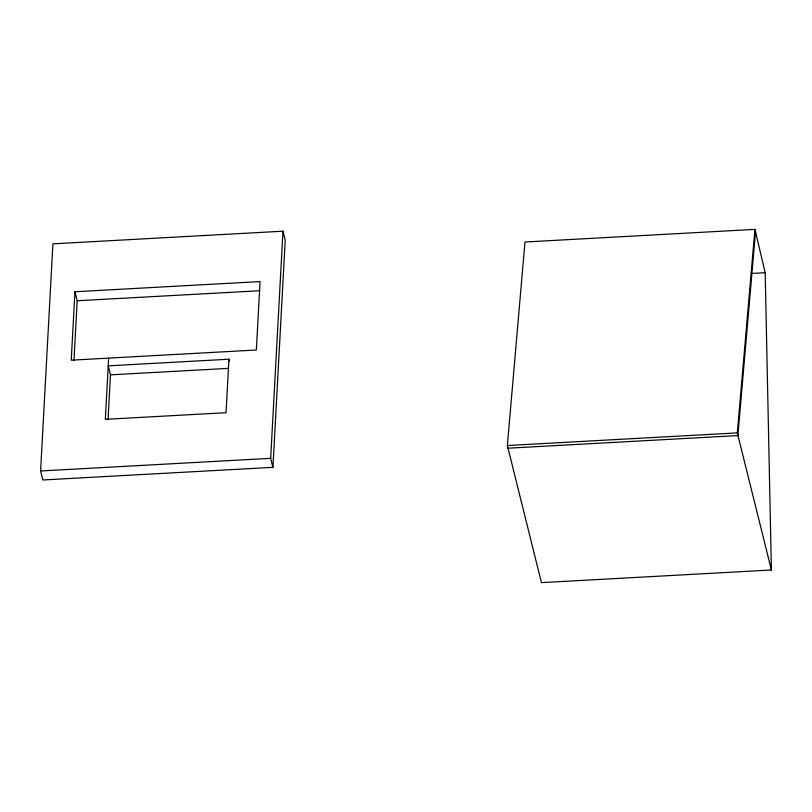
<?xml version="1.0" encoding="UTF-8"?>
<svg xmlns="http://www.w3.org/2000/svg" width="812" height="812" viewBox="0 0 812 812"><rect width="100%" height="100%" fill="white"/><g stroke="black" fill="none" stroke-linecap="round" stroke-linejoin="round"><path stroke-width="1.22" d="M40.6 470.97L52.902 243.844L282.972 231.197L285.225 240.21L272.923 467.336L42.843 479.973L40.6 470.97L270.67 458.333L272.923 467.336M74.948 291.752L71.243 360.173L256.348 350.002L260.053 281.581L74.948 291.752L77.191 300.765L73.963 360.467M108.635 358.122L105.316 419.337L226.04 412.699L228.943 359.208L108.219 365.847L110.462 374.85L108.037 419.631M270.67 458.333L282.972 231.197M507.358 445.524L524.978 242.006L754.937 229.37L765.198 272.7L771.4 569.994L541.442 582.63L507.358 445.524L737.316 432.887L771.4 569.994M737.316 432.887L754.937 229.37L755.485 232.07L737.864 435.577L507.906 448.214M77.191 300.765L259.789 290.726M751.303 273.471L765.198 272.7M110.462 374.85L228.669 368.354M228.943 359.208L229.502 361.462"/></g></svg>
